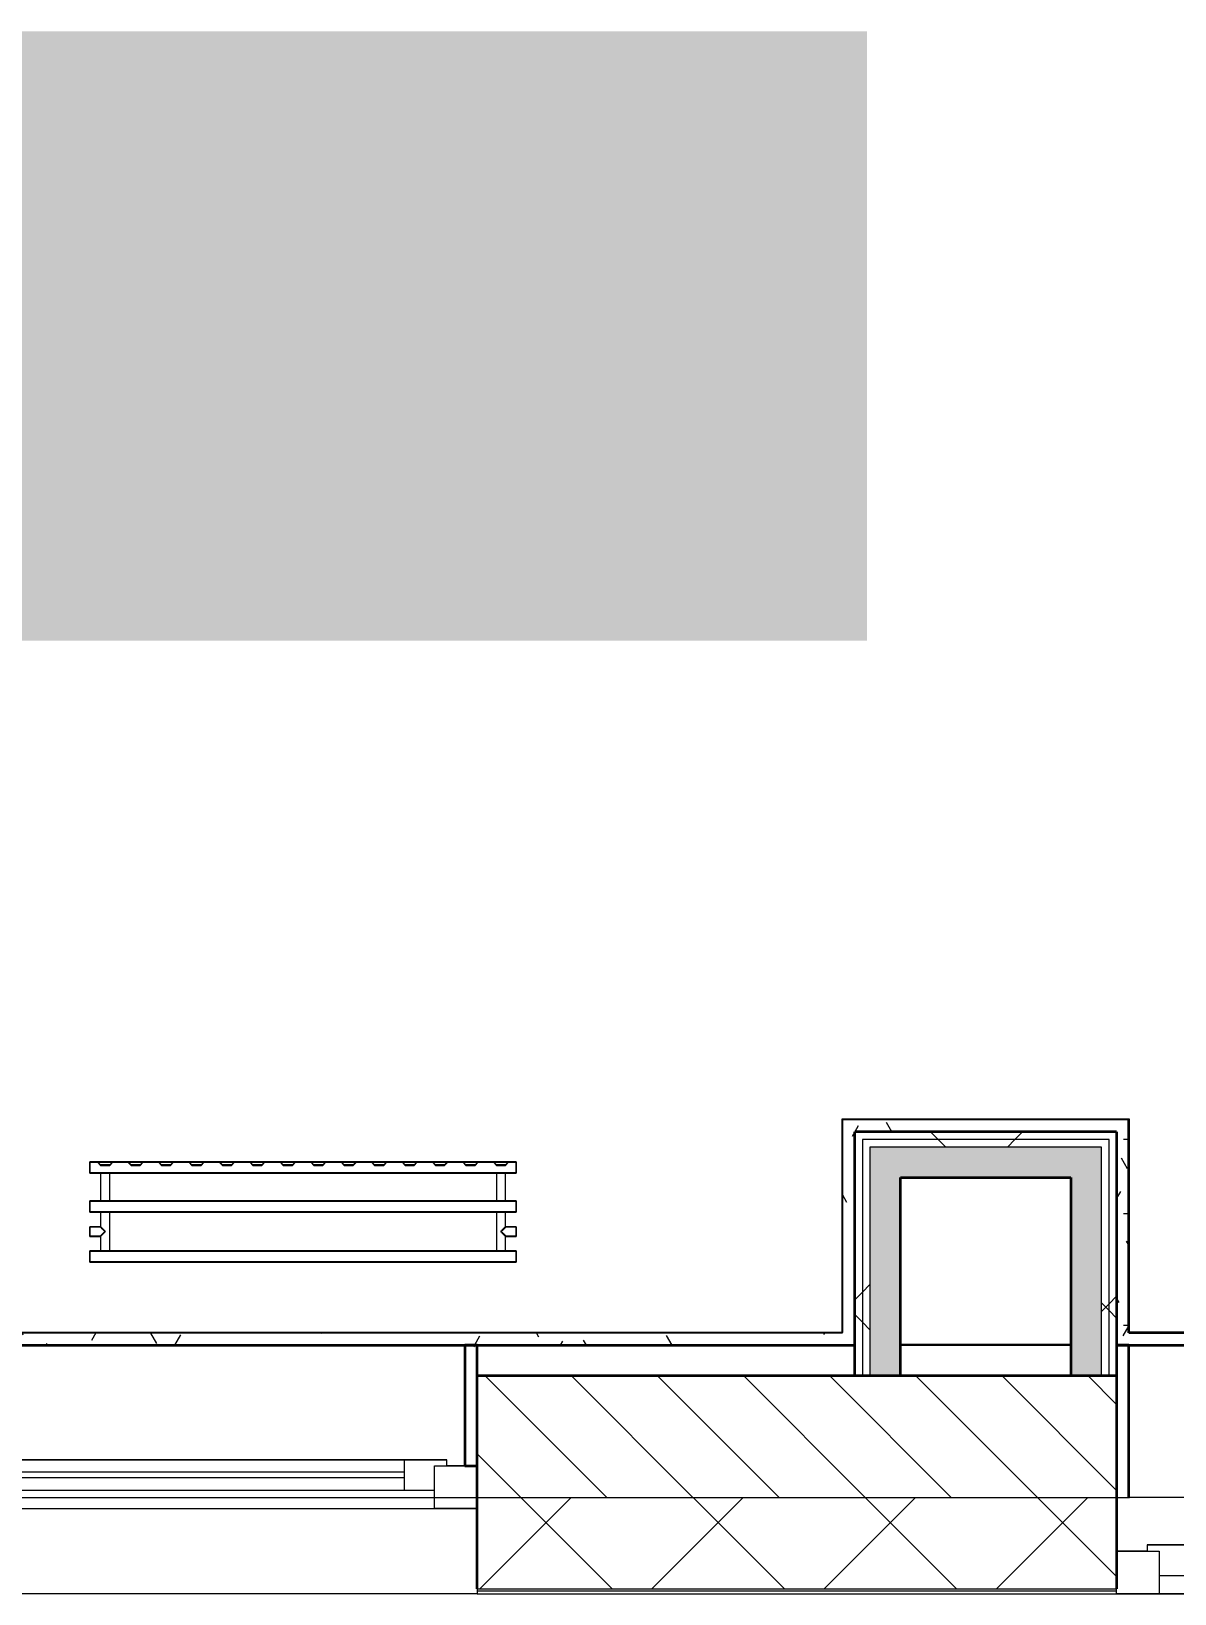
# Model space of a CAD drawing. Header units: millimetres. Extents: x 3914 to 443608, y -156176 to 78197.
# Drawn here: x 288812 to 290690, y -146236 to -143671 of the extents above; entities that cross this region are included whole.
import ezdxf

# ---------------------------------------------------------------- set-up
doc = ezdxf.new("R2010")
doc.units = ezdxf.units.MM
for name, color, linetype, lineweight in [('A-FLOR', 7, 'Continuous', 9), ('A-GLAZ', 7, 'Continuous', 9), ('A-GLAZ-1', 7, 'Continuous', 5), ('A-WALL', 7, 'Continuous', 5), ('A-WALL-1', 7, 'Continuous', 35), ('I-WALL', 7, 'Continuous', 5)]:
    doc.layers.add(name, color=color, linetype=linetype, lineweight=lineweight)
doc.layers.add('A-WALL-FNSH-1', color=9, linetype='Continuous', lineweight=5, true_color=0x808080)
doc.layers.add('M-EQPM-1', color=7, linetype='Continuous', lineweight=9, true_color=0xb2b2b2)
doc.styles.add('СПДС', font='ГОСТ тип А.ttf', dxfattribs={"width": 0.9})
pattern_1 = [(0, (174964.42, -145977.62), (243.84, 60.96), [20.117, -162.763, 20.117, -162.763, -975.36]), (0, (174964.42, -145977.62), (243.84, 60.96), [-365.76, 20.117, -345.643, 20.117, -162.763, -426.72]), (0, (174964.42, -145977.62), (243.84, 60.96), [-914.4, 20.117, -101.803, 20.117, -284.683]), (120, (175055.86, -145947.14), (-174.71291, 180.691634), [20.117, -162.763, 20.117, -162.763, -975.36]), (120, (175055.86, -145947.14), (-174.71291, 180.691634), [-365.76, 20.117, -345.643, 20.117, -162.763, -426.72]), (120, (175055.86, -145947.14), (-174.71291, 180.691634), [-914.4, 20.117, -101.803, 20.117, -284.683]), (240, (175086.34, -145825.22), (-69.12709, -241.651634), [20.117, -162.763, 20.117, -162.763, -975.36]), (240, (175086.34, -145825.22), (-69.12709, -241.651634), [-365.76, 20.117, -345.643, 20.117, -162.763, -426.72]), (240, (175086.34, -145825.22), (-69.12709, -241.651634), [-914.4, 20.117, -101.803, 20.117, -284.683])]
pattern_2 = [(45, (174964.42, -145977.62), (-212.132, 212.132), []), (135, (174964.42, -145977.62), (-212.132, -212.132), [])]

# ---------------------------------------------------------------- blocks, each defined once
blk = doc.blocks.new('radiator_prado_classic_z_tip_30_po exemplyaru - Classic Z Тип 30-300-V481-Объем проектирования 2 этажа')
at = {"layer": 'M-EQPM-1'}
for p, q in [((0, 228), (0, 210)), ((700, 228), (0, 228)), ((0, 210), (0, 228)), ((0, 228), (12.5, 228)), ((0, 210), (700, 210)), ((17.8, 210), (0, 210)), ((12.5, 228), (37.5, 228)), ((37.5, 228), (12.5, 228)), ((12.5, 228), (37.5, 228)), ((12.5, 228), (17.5, 223)), ((12.5, 228), (17.5, 223)), ((32.5, 223), (17.5, 223)), ((17.5, 223), (32.5, 223)), ((17.5, 210), (17.5, 164)), ((17.5, 210), (17.5, 164)), ((17.8, 210), (17.5, 210)), ((17.5, 210), (17.8, 210)), ((17.8, 210), (17.5, 210)), ((17.5, 210), (32.5, 210)), ((18.5, 210), (17.8, 210)), ((17.8, 210), (32.2, 210)), ((32.2, 210), (17.8, 210)), ((32.2, 210), (18.5, 210)), ((32.5, 210), (32.2, 210)), ((32.2, 210), (32.5, 210)), ((32.5, 210), (32.2, 210)), ((667.8, 210), (32.2, 210)), ((32.5, 223), (37.5, 228)), ((37.5, 228), (32.5, 223)), ((32.5, 164), (32.5, 210)), ((32.5, 164), (32.5, 210)), ((37.5, 228), (62.5, 228)), ((62.5, 228), (87.5, 228)), ((87.5, 228), (62.5, 228)), ((62.5, 228), (87.5, 228)), ((62.5, 228), (67.5, 223)), ((62.5, 228), (67.5, 223)), ((82.5, 223), (67.5, 223)), ((67.5, 223), (82.5, 223)), ((82.5, 223), (87.5, 228)), ((87.5, 228), (82.5, 223)), ((87.5, 228), (112.5, 228)), ((112.5, 228), (137.5, 228)), ((137.5, 228), (112.5, 228)), ((112.5, 228), (137.5, 228)), ((112.5, 228), (117.5, 223)), ((112.5, 228), (117.5, 223)), ((132.5, 223), (117.5, 223)), ((117.5, 223), (132.5, 223)), ((132.5, 223), (137.5, 228)), ((137.5, 228), (132.5, 223)), ((137.5, 228), (162.5, 228)), ((162.5, 228), (187.5, 228)), ((187.5, 228), (162.5, 228)), ((162.5, 228), (187.5, 228)), ((162.5, 228), (167.5, 223)), ((162.5, 228), (167.5, 223)), ((182.5, 223), (167.5, 223)), ((167.5, 223), (182.5, 223)), ((182.5, 223), (187.5, 228)), ((187.5, 228), (182.5, 223)), ((187.5, 228), (212.5, 228)), ((212.5, 228), (237.5, 228)), ((237.5, 228), (212.5, 228)), ((212.5, 228), (237.5, 228)), ((212.5, 228), (217.5, 223)), ((212.5, 228), (217.5, 223)), ((232.5, 223), (217.5, 223)), ((217.5, 223), (232.5, 223)), ((232.5, 223), (237.5, 228)), ((237.5, 228), (232.5, 223)), ((237.5, 228), (262.5, 228)), ((262.5, 228), (287.5, 228)), ((287.5, 228), (262.5, 228)), ((262.5, 228), (287.5, 228)), ((262.5, 228), (267.5, 223)), ((262.5, 228), (267.5, 223)), ((282.5, 223), (267.5, 223)), ((267.5, 223), (282.5, 223)), ((282.5, 223), (287.5, 228)), ((287.5, 228), (282.5, 223)), ((287.5, 228), (312.5, 228)), ((312.5, 228), (337.5, 228)), ((337.5, 228), (312.5, 228)), ((312.5, 228), (337.5, 228)), ((312.5, 228), (317.5, 223)), ((312.5, 228), (317.5, 223)), ((332.5, 223), (317.5, 223)), ((317.5, 223), (332.5, 223)), ((332.5, 223), (337.5, 228)), ((337.5, 228), (332.5, 223)), ((337.5, 228), (362.5, 228)), ((362.5, 228), (387.5, 228)), ((387.5, 228), (362.5, 228)), ((362.5, 228), (387.5, 228)), ((362.5, 228), (367.5, 223)), ((362.5, 228), (367.5, 223)), ((382.5, 223), (367.5, 223)), ((367.5, 223), (382.5, 223)), ((382.5, 223), (387.5, 228)), ((387.5, 228), (382.5, 223)), ((387.5, 228), (412.5, 228)), ((412.5, 228), (437.5, 228)), ((437.5, 228), (412.5, 228)), ((412.5, 228), (437.5, 228)), ((412.5, 228), (417.5, 223)), ((412.5, 228), (417.5, 223)), ((432.5, 223), (417.5, 223)), ((417.5, 223), (432.5, 223)), ((432.5, 223), (437.5, 228)), ((437.5, 228), (432.5, 223)), ((437.5, 228), (462.5, 228)), ((462.5, 228), (487.5, 228)), ((487.5, 228), (462.5, 228)), ((462.5, 228), (487.5, 228)), ((462.5, 228), (467.5, 223)), ((462.5, 228), (467.5, 223)), ((482.5, 223), (467.5, 223)), ((467.5, 223), (482.5, 223)), ((482.5, 223), (487.5, 228)), ((487.5, 228), (482.5, 223)), ((487.5, 228), (512.5, 228)), ((512.5, 228), (537.5, 228)), ((537.5, 228), (512.5, 228)), ((512.5, 228), (537.5, 228)), ((512.5, 228), (517.5, 223)), ((512.5, 228), (517.5, 223)), ((532.5, 223), (517.5, 223)), ((517.5, 223), (532.5, 223)), ((532.5, 223), (537.5, 228)), ((537.5, 228), (532.5, 223)), ((537.5, 228), (562.5, 228)), ((562.5, 228), (587.5, 228)), ((587.5, 228), (562.5, 228)), ((562.5, 228), (587.5, 228)), ((562.5, 228), (567.5, 223)), ((562.5, 228), (567.5, 223)), ((582.5, 223), (567.5, 223)), ((567.5, 223), (582.5, 223)), ((582.5, 223), (587.5, 228)), ((587.5, 228), (582.5, 223)), ((587.5, 228), (612.5, 228)), ((612.5, 228), (637.5, 228)), ((637.5, 228), (612.5, 228)), ((612.5, 228), (637.5, 228)), ((612.5, 228), (617.5, 223)), ((612.5, 228), (617.5, 223)), ((632.5, 223), (617.5, 223)), ((617.5, 223), (632.5, 223)), ((632.5, 223), (637.5, 228)), ((637.5, 228), (632.5, 223)), ((637.5, 228), (662.5, 228)), ((662.5, 228), (687.5, 228)), ((687.5, 228), (662.5, 228)), ((662.5, 228), (687.5, 228)), ((662.5, 228), (667.5, 223)), ((662.5, 228), (667.5, 223)), ((682.5, 223), (667.5, 223)), ((667.5, 223), (682.5, 223)), ((667.5, 210), (667.5, 164)), ((667.5, 210), (667.5, 164)), ((667.8, 210), (667.5, 210)), ((667.5, 210), (682.5, 210)), ((667.8, 210), (667.5, 210)), ((667.5, 210), (667.8, 210)), ((668.5, 210), (667.8, 210)), ((682.2, 210), (667.8, 210)), ((667.8, 210), (673.1, 210)), ((669.7, 210), (668.5, 210)), ((671.2, 210), (669.7, 210)), ((673.1, 210), (671.2, 210)), ((675, 210), (673.1, 210)), ((673.1, 210), (676.9, 210)), ((676.9, 210), (675, 210)), ((678.7, 210), (676.9, 210)), ((676.9, 210), (680.3, 210)), ((680.3, 210), (678.7, 210)), ((681.5, 210), (680.3, 210)), ((680.3, 210), (682.2, 210)), ((682.2, 210), (681.5, 210)), ((682.5, 210), (682.2, 210)), ((682.5, 210), (682.2, 210)), ((682.2, 210), (682.5, 210)), ((700, 210), (682.2, 210)), ((682.5, 223), (687.5, 228)), ((687.5, 228), (682.5, 223)), ((682.5, 164), (682.5, 210)), ((682.5, 164), (682.5, 210)), ((687.5, 228), (700, 228)), ((700, 210), (700, 228)), ((700, 228), (700, 210)), ((700, 164), (0, 164)), ((0, 164), (0, 146)), ((0, 146), (0, 164)), ((0, 164), (17.8, 164)), ((17.8, 164), (17.5, 164)), ((17.5, 164), (17.8, 164)), ((17.8, 164), (17.5, 164)), ((17.5, 164), (32.5, 164)), ((28.7, 164), (17.8, 164)), ((17.8, 164), (32.2, 164)), ((18.5, 164), (17.8, 164)), ((19.7, 164), (18.5, 164)), ((21.3, 164), (19.7, 164)), ((23.1, 164), (21.3, 164)), ((25, 164), (23.1, 164)), ((26.9, 164), (25, 164)), ((28.7, 164), (26.9, 164)), ((31.5, 164), (28.7, 164)), ((30.3, 164), (28.7, 164)), ((32.2, 164), (30.3, 164)), ((32.2, 164), (31.5, 164)), ((32.5, 164), (32.2, 164)), ((32.2, 164), (32.5, 164)), ((32.5, 164), (32.2, 164)), ((32.2, 164), (667.8, 164)), ((667.8, 164), (667.5, 164)), ((667.5, 164), (682.5, 164)), ((667.8, 164), (667.5, 164)), ((667.5, 164), (667.8, 164)), ((668.5, 164), (667.8, 164)), ((669.7, 164), (667.8, 164)), ((667.8, 164), (676.9, 164)), ((669.7, 164), (668.5, 164)), ((671.2, 164), (669.7, 164)), ((671.2, 164), (669.7, 164)), ((673.1, 164), (671.2, 164)), ((675, 164), (671.2, 164)), ((675, 164), (673.1, 164)), ((676.9, 164), (675, 164)), ((681.5, 164), (675, 164)), ((678.7, 164), (676.9, 164)), ((676.9, 164), (681.5, 164)), ((680.3, 164), (678.7, 164)), ((681.5, 164), (680.3, 164)), ((682.2, 164), (681.5, 164)), ((682.2, 164), (681.5, 164)), ((681.5, 164), (682.2, 164)), ((682.5, 164), (682.2, 164)), ((682.5, 164), (682.2, 164)), ((682.2, 164), (682.5, 164)), ((682.2, 164), (700, 164)), ((700, 146), (700, 164)), ((700, 164), (700, 146)), ((0, 146), (700, 146)), ((18.5, 146), (0, 146)), ((17.5, 146), (17.5, 121.5)), ((17.5, 146), (17.5, 121.5)), ((17.5, 146), (18.5, 146)), ((18.5, 146), (17.5, 146)), ((17.5, 146), (18.5, 146)), ((32.5, 146), (17.5, 146)), ((18.5, 146), (32.2, 146)), ((32.2, 146), (18.5, 146)), ((18.5, 146), (32.2, 146)), ((32.2, 146), (32.5, 146)), ((32.5, 146), (32.2, 146)), ((32.2, 146), (32.5, 146)), ((667.8, 146), (32.2, 146)), ((32.5, 82), (32.5, 146)), ((32.5, 82), (32.5, 146)), ((667.5, 146), (667.5, 82)), ((667.5, 146), (667.5, 82)), ((667.5, 146), (667.8, 146)), ((682.5, 146), (667.5, 146)), ((667.5, 146), (667.8, 146)), ((667.8, 146), (667.5, 146)), ((667.8, 146), (675, 146)), ((667.8, 146), (681.5, 146)), ((681.5, 146), (667.8, 146)), ((675, 146), (676.9, 146)), ((676.9, 146), (678.7, 146)), ((678.7, 146), (681.5, 146)), ((681.5, 146), (682.5, 146)), ((681.5, 146), (682.5, 146)), ((682.5, 146), (681.5, 146)), ((700, 146), (681.5, 146)), ((682.5, 121.5), (682.5, 146)), ((682.5, 121.5), (682.5, 146)), ((17.5, 121.5), (0, 121.5)), ((17.5, 121.5), (0, 121.5)), ((0, 121.5), (0, 120.5)), ((0, 106.5), (0, 121.5)), ((0, 120.5), (0, 107.5)), ((0, 120.5), (0, 119.3)), ((0, 114), (0, 120.5)), ((0, 120.5), (0, 120.5)), ((0, 119.3), (0, 117.8)), ((0, 117.8), (0, 114)), ((0, 114), (0, 110.3)), ((0, 107.5), (0, 114)), ((0, 110.3), (0, 108.7)), ((0, 108.7), (0, 107.5)), ((0, 107.5), (0, 106.5)), ((0, 107.5), (0, 107.5)), ((0, 106.5), (17.5, 106.5)), ((0, 106.5), (17.5, 106.5)), ((17.5, 106.5), (17.5, 82)), ((17.5, 106.5), (17.5, 82)), ((700, 121.5), (682.5, 121.5)), ((700, 121.5), (682.5, 121.5)), ((682.5, 82), (682.5, 106.5)), ((682.5, 106.5), (700, 106.5)), ((682.5, 82), (682.5, 106.5)), ((682.5, 106.5), (700, 106.5)), ((700, 121.5), (700, 106.5)), ((700, 120.5), (700, 121.5)), ((700, 121.5), (700, 120.5)), ((700, 120.5), (700, 121.5)), ((700, 107.5), (700, 120.5)), ((700, 120.5), (700, 107.5)), ((700, 119.3), (700, 120.5)), ((700, 115.9), (700, 119.3)), ((700, 114), (700, 115.9)), ((700, 108.7), (700, 114)), ((700, 107.5), (700, 108.7)), ((700, 106.5), (700, 107.5)), ((700, 107.5), (700, 106.5)), ((700, 106.5), (700, 107.5)), ((700, 82), (0, 82)), ((0, 82), (0, 64)), ((0, 64), (0, 82)), ((0, 82), (18.5, 82)), ((18.5, 82), (17.5, 82)), ((17.5, 82), (18.5, 82)), ((18.5, 82), (17.5, 82)), ((17.5, 82), (32.5, 82)), ((32.2, 82), (18.5, 82)), ((18.5, 82), (32.2, 82)), ((32.2, 82), (18.5, 82)), ((32.5, 82), (32.2, 82)), ((32.2, 82), (32.5, 82)), ((32.5, 82), (32.2, 82)), ((32.2, 82), (667.8, 82)), ((667.8, 82), (667.5, 82)), ((667.5, 82), (682.5, 82)), ((667.8, 82), (667.5, 82)), ((667.5, 82), (667.8, 82)), ((680.3, 82), (667.8, 82)), ((675, 82), (667.8, 82)), ((667.8, 82), (681.5, 82)), ((678.7, 82), (675, 82)), ((681.5, 82), (678.7, 82)), ((681.5, 82), (680.3, 82)), ((682.5, 82), (681.5, 82)), ((682.5, 82), (681.5, 82)), ((681.5, 82), (682.5, 82)), ((681.5, 82), (700, 82)), ((700, 64), (700, 82)), ((700, 82), (700, 64)), ((700, 64), (0, 64)), ((0, 64), (700, 64))]:
    blk.add_line(p, q, dxfattribs=at)
for points, knots in [([(18.5, 120.5), (18.4, 120.6), (18.3, 120.7), (18.1, 120.9), (17.9, 121.1), (17.8, 121.2), (17.7, 121.3), (17.5, 121.5), (17.5, 121.5), (17.5, 121.5)], [0.7142857, 0.7142857, 0.7142857, 0.7142857, 0.75, 0.7857143, 0.8214286, 0.8571429, 0.8928571, 0.9285714, 1, 1, 1, 1]), ([(17.5, 121.5), (17.5, 121.5), (17.5, 121.5), (17.7, 121.3), (17.8, 121.2), (17.9, 121.1), (18.1, 120.9), (18.3, 120.7), (18.4, 120.6), (18.5, 120.5)], [0, 0, 0, 0, 0.0714286, 0.1071429, 0.1428571, 0.1785714, 0.2142857, 0.25, 0.2857143, 0.2857143, 0.2857143, 0.2857143]), ([(17.5, 121.5), (17.5, 121.5), (17.5, 121.5), (17.7, 121.3), (17.8, 121.2), (17.9, 121.1), (18.1, 120.9), (18.3, 120.7), (18.4, 120.6), (18.5, 120.5)], [0, 0, 0, 0, 0.0714286, 0.1071429, 0.1428571, 0.1785714, 0.2142857, 0.25, 0.2857143, 0.2857143, 0.2857143, 0.2857143]), ([(25, 114), (24.5, 114.5), (23.6, 115.4), (22.4, 116.6), (21.6, 117.4), (21.1, 117.9), (20.8, 118.2), (20.5, 118.5), (20.2, 118.8), (19.8, 119.1), (19.6, 119.4), (19.3, 119.7), (19, 120), (18.7, 120.3), (18.5, 120.5), (18.3, 120.7), (18.1, 120.9), (17.9, 121.1), (17.8, 121.2), (17.7, 121.3), (17.5, 121.5), (17.5, 121.5), (17.5, 121.5)], [0, 0, 0, 0, 0.142857, 0.285714, 0.357143, 0.392857, 0.428571, 0.464286, 0.5, 0.535714, 0.571429, 0.607143, 0.642857, 0.678571, 0.714286, 0.75, 0.785714, 0.821429, 0.857143, 0.892857, 0.928571, 1, 1, 1, 1]), ([(17.5, 106.5), (17.5, 106.5), (17.5, 106.5), (17.7, 106.7), (17.8, 106.8), (17.9, 106.9), (18.1, 107.1), (18.3, 107.3), (18.5, 107.5), (18.7, 107.7), (19, 108), (19.3, 108.3), (19.6, 108.6), (19.8, 108.9), (20.3, 109.3), (20.7, 109.7), (21.1, 110.1), (21.6, 110.6), (22.4, 111.4), (23.6, 112.6), (24.5, 113.5), (25, 114)], [0, 0, 0, 0, 0.071429, 0.107143, 0.142857, 0.178571, 0.214286, 0.25, 0.285714, 0.321429, 0.357143, 0.392857, 0.428571, 0.464286, 0.5, 0.571429, 0.607143, 0.642857, 0.714286, 0.857143, 1, 1, 1, 1]), ([(17.5, 106.5), (17.5, 106.5), (17.5, 106.5), (17.7, 106.7), (17.8, 106.8), (17.9, 106.9), (18.1, 107.1), (18.3, 107.3), (18.4, 107.4), (18.5, 107.5)], [0, 0, 0, 0, 0.0714286, 0.1071429, 0.1428571, 0.1785714, 0.2142857, 0.25, 0.2857143, 0.2857143, 0.2857143, 0.2857143]), ([(18.5, 107.5), (18.4, 107.4), (18.3, 107.3), (18.1, 107.1), (17.9, 106.9), (17.8, 106.8), (17.7, 106.7), (17.5, 106.5), (17.5, 106.5), (17.5, 106.5)], [0.7142857, 0.7142857, 0.7142857, 0.7142857, 0.75, 0.7857143, 0.8214286, 0.8571429, 0.8928571, 0.9285714, 1, 1, 1, 1]), ([(18.5, 107.5), (18.4, 107.4), (18.3, 107.3), (18.1, 107.1), (17.9, 106.9), (17.8, 106.8), (17.7, 106.7), (17.5, 106.5), (17.5, 106.5), (17.5, 106.5)], [0.7142857, 0.7142857, 0.7142857, 0.7142857, 0.75, 0.7857143, 0.8214286, 0.8571429, 0.8928571, 0.9285714, 1, 1, 1, 1]), ([(22.1, 116.9), (21.9, 117.1), (21.6, 117.4), (21.1, 117.9), (20.8, 118.2), (20.5, 118.5), (20.2, 118.8), (19.9, 119.2), (19.7, 119.3), (19.6, 119.4)], [0.2857143, 0.2857143, 0.2857143, 0.2857143, 0.3571429, 0.3928571, 0.4285714, 0.4642857, 0.5, 0.5357143, 0.5714286, 0.5714286, 0.5714286, 0.5714286]), ([(19.6, 119.4), (19.7, 119.3), (19.9, 119.2), (20.3, 118.7), (20.7, 118.3), (21.1, 117.9), (21.6, 117.4), (21.9, 117.1), (22.1, 116.9)], [0.4285714, 0.4285714, 0.4285714, 0.4285714, 0.4642857, 0.5, 0.5714286, 0.6071429, 0.6428571, 0.7142857, 0.7142857, 0.7142857, 0.7142857]), ([(19.6, 119.4), (19.7, 119.3), (19.8, 119.1), (20.3, 118.7), (20.7, 118.3), (21.1, 117.9), (21.6, 117.4), (21.9, 117.1), (22.1, 116.9)], [0.4285714, 0.4285714, 0.4285714, 0.4285714, 0.4642857, 0.5, 0.5714286, 0.6071429, 0.6428571, 0.7142857, 0.7142857, 0.7142857, 0.7142857]), ([(19.6, 108.6), (19.7, 108.7), (19.9, 108.8), (20.3, 109.3), (20.7, 109.7), (21.1, 110.1), (21.6, 110.6), (21.9, 110.9), (22.1, 111.1)], [0.4285714, 0.4285714, 0.4285714, 0.4285714, 0.4642857, 0.5, 0.5714286, 0.6071429, 0.6428571, 0.7142857, 0.7142857, 0.7142857, 0.7142857]), ([(22.1, 111.1), (21.9, 110.9), (21.6, 110.6), (21.1, 110.1), (20.8, 109.8), (20.5, 109.5), (20.2, 109.2), (19.9, 108.8), (19.7, 108.7), (19.6, 108.6)], [0.2857143, 0.2857143, 0.2857143, 0.2857143, 0.3571429, 0.3928571, 0.4285714, 0.4642857, 0.5, 0.5357143, 0.5714286, 0.5714286, 0.5714286, 0.5714286]), ([(22.1, 111.1), (21.9, 110.9), (21.6, 110.6), (21.1, 110.1), (20.8, 109.8), (20.5, 109.5), (20.2, 109.2), (19.8, 108.9), (19.7, 108.7), (19.6, 108.6)], [0.2857143, 0.2857143, 0.2857143, 0.2857143, 0.3571429, 0.3928571, 0.4285714, 0.4642857, 0.5, 0.5357143, 0.5714286, 0.5714286, 0.5714286, 0.5714286]), ([(675, 114), (675.5, 114.5), (676.4, 115.4), (677.6, 116.6), (678.4, 117.4), (678.9, 117.9), (679.2, 118.2), (679.5, 118.5), (679.8, 118.8), (680.1, 119.2), (680.4, 119.4), (680.7, 119.7), (681, 120), (681.3, 120.3), (681.5, 120.5), (681.7, 120.7), (681.9, 120.9), (682.1, 121.1), (682.2, 121.2), (682.3, 121.3), (682.5, 121.5), (682.5, 121.5), (682.5, 121.5)], [0, 0, 0, 0, 0.142857, 0.285714, 0.357143, 0.392857, 0.428571, 0.464286, 0.5, 0.535714, 0.571429, 0.607143, 0.642857, 0.678571, 0.714286, 0.75, 0.785714, 0.821429, 0.857143, 0.892857, 0.928571, 1, 1, 1, 1]), ([(682.5, 106.5), (682.5, 106.5), (682.5, 106.5), (682.3, 106.7), (682.2, 106.8), (682.1, 106.9), (681.9, 107.1), (681.7, 107.3), (681.5, 107.5), (681.3, 107.7), (681, 108), (680.7, 108.3), (680.4, 108.6), (680.1, 108.8), (679.7, 109.3), (679.3, 109.7), (678.9, 110.1), (678.4, 110.6), (677.6, 111.4), (676.4, 112.6), (675.5, 113.5), (675, 114)], [0, 0, 0, 0, 0.071429, 0.107143, 0.142857, 0.178571, 0.214286, 0.25, 0.285714, 0.321429, 0.357143, 0.392857, 0.428571, 0.464286, 0.5, 0.571429, 0.607143, 0.642857, 0.714286, 0.857143, 1, 1, 1, 1]), ([(680.4, 119.4), (680.3, 119.3), (680.1, 119.2), (679.7, 118.7), (679.3, 118.3), (678.9, 117.9), (678.4, 117.4), (678.1, 117.1), (677.9, 116.9)], [0.4285714, 0.4285714, 0.4285714, 0.4285714, 0.4642857, 0.5, 0.5714286, 0.6071429, 0.6428571, 0.7142857, 0.7142857, 0.7142857, 0.7142857]), ([(680.4, 119.4), (680.3, 119.3), (680.1, 119.2), (679.7, 118.7), (679.3, 118.3), (678.9, 117.9), (678.4, 117.4), (678.1, 117.1), (677.9, 116.9)], [0.4285714, 0.4285714, 0.4285714, 0.4285714, 0.4642857, 0.5, 0.5714286, 0.6071429, 0.6428571, 0.7142857, 0.7142857, 0.7142857, 0.7142857]), ([(677.9, 116.9), (678.1, 117.1), (678.4, 117.4), (678.9, 117.9), (679.2, 118.2), (679.5, 118.5), (679.8, 118.8), (680.1, 119.2), (680.3, 119.3), (680.4, 119.4)], [0.2857143, 0.2857143, 0.2857143, 0.2857143, 0.3571429, 0.3928571, 0.4285714, 0.4642857, 0.5, 0.5357143, 0.5714286, 0.5714286, 0.5714286, 0.5714286]), ([(677.9, 111.1), (678.1, 110.9), (678.4, 110.6), (678.9, 110.1), (679.1, 109.9), (679.2, 109.8)], [0.2857143, 0.2857143, 0.2857143, 0.2857143, 0.3571429, 0.3928571, 0.4285714, 0.4285714, 0.4285714, 0.4285714]), ([(677.9, 111.1), (678.1, 110.9), (678.4, 110.6), (678.9, 110.1), (679.2, 109.8), (679.5, 109.5), (679.8, 109.2), (680.1, 108.8), (680.3, 108.7), (680.4, 108.6)], [0.2857143, 0.2857143, 0.2857143, 0.2857143, 0.3571429, 0.3928571, 0.4285714, 0.4642857, 0.5, 0.5357143, 0.5714286, 0.5714286, 0.5714286, 0.5714286]), ([(679.2, 109.8), (679.1, 109.9), (678.9, 110.1), (678.4, 110.6), (678.1, 110.9), (677.9, 111.1)], [0.5714286, 0.5714286, 0.5714286, 0.5714286, 0.6071429, 0.6428571, 0.7142857, 0.7142857, 0.7142857, 0.7142857]), ([(680.4, 108.6), (680.3, 108.7), (680.1, 108.8), (679.7, 109.3), (679.4, 109.6), (679.2, 109.8)], [0.4285714, 0.4285714, 0.4285714, 0.4285714, 0.4642857, 0.5, 0.5714286, 0.5714286, 0.5714286, 0.5714286]), ([(682.5, 121.5), (682.5, 121.5), (682.5, 121.5), (682.3, 121.3), (682.2, 121.2), (682.1, 121.1), (681.9, 120.9), (681.7, 120.7), (681.6, 120.6), (681.5, 120.5)], [0, 0, 0, 0, 0.0714286, 0.1071429, 0.1428571, 0.1785714, 0.2142857, 0.25, 0.2857143, 0.2857143, 0.2857143, 0.2857143]), ([(682.5, 121.5), (682.5, 121.5), (682.5, 121.5), (682.3, 121.3), (682.2, 121.2), (682.1, 121.1), (681.9, 120.9), (681.7, 120.7), (681.6, 120.6), (681.5, 120.5)], [0, 0, 0, 0, 0.0714286, 0.1071429, 0.1428571, 0.1785714, 0.2142857, 0.25, 0.2857143, 0.2857143, 0.2857143, 0.2857143]), ([(681.5, 120.5), (681.6, 120.6), (681.7, 120.7), (681.9, 120.9), (682.1, 121.1), (682.2, 121.2), (682.3, 121.3), (682.5, 121.5), (682.5, 121.5), (682.5, 121.5)], [0.7142857, 0.7142857, 0.7142857, 0.7142857, 0.75, 0.7857143, 0.8214286, 0.8571429, 0.8928571, 0.9285714, 1, 1, 1, 1]), ([(681.5, 107.5), (681.6, 107.4), (681.7, 107.3), (681.9, 107.1), (682.1, 106.9), (682.2, 106.8), (682.3, 106.7), (682.5, 106.5), (682.5, 106.5), (682.5, 106.5)], [0.7142857, 0.7142857, 0.7142857, 0.7142857, 0.75, 0.7857143, 0.8214286, 0.8571429, 0.8928571, 0.9285714, 1, 1, 1, 1]), ([(681.5, 107.5), (681.6, 107.4), (681.7, 107.3), (681.9, 107.1), (682.1, 106.9), (682.2, 106.8), (682.3, 106.7), (682.5, 106.5), (682.5, 106.5), (682.5, 106.5)], [0.7142857, 0.7142857, 0.7142857, 0.7142857, 0.75, 0.7857143, 0.8214286, 0.8571429, 0.8928571, 0.9285714, 1, 1, 1, 1]), ([(682.5, 106.5), (682.5, 106.5), (682.5, 106.5), (682.3, 106.7), (682.2, 106.8), (682.1, 106.9), (681.9, 107.1), (681.7, 107.3), (681.6, 107.4), (681.5, 107.5)], [0, 0, 0, 0, 0.0714286, 0.1071429, 0.1428571, 0.1785714, 0.2142857, 0.25, 0.2857143, 0.2857143, 0.2857143, 0.2857143])]:
    blk.add_open_spline(points, degree=3, knots=knots, dxfattribs=at)
for points in [[(19.6, 119.4), (19.5, 119.5), (19.3, 119.7), (19, 120), (18.7, 120.3), (18.6, 120.4), (18.5, 120.5)], [(18.5, 120.5), (18.6, 120.4), (18.7, 120.3), (19, 120), (19.3, 119.7), (19.5, 119.5), (19.6, 119.4)], [(18.5, 120.5), (18.6, 120.4), (18.7, 120.3), (19, 120), (19.3, 119.7), (19.5, 119.5), (19.6, 119.4)], [(18.5, 107.5), (18.6, 107.6), (18.7, 107.7), (19, 108), (19.3, 108.3), (19.5, 108.5), (19.6, 108.6)], [(19.6, 108.6), (19.5, 108.5), (19.3, 108.3), (19, 108), (18.7, 107.7), (18.6, 107.6), (18.5, 107.5)], [(19.6, 108.6), (19.5, 108.5), (19.3, 108.3), (19, 108), (18.7, 107.7), (18.6, 107.6), (18.5, 107.5)], [(25, 114), (24.5, 114.5), (23.6, 115.4), (22.6, 116.4), (22.1, 116.9)], [(22.1, 116.9), (22.6, 116.4), (23.6, 115.4), (24.5, 114.5), (25, 114)], [(22.1, 116.9), (22.6, 116.4), (23.6, 115.4), (24.5, 114.5), (25, 114)], [(22.1, 111.1), (22.6, 111.6), (23.6, 112.6), (24.5, 113.5), (25, 114)], [(25, 114), (24.5, 113.5), (23.6, 112.6), (22.6, 111.6), (22.1, 111.1)], [(25, 114), (24.5, 113.5), (23.6, 112.6), (22.6, 111.6), (22.1, 111.1)], [(677.9, 116.9), (677.4, 116.4), (676.4, 115.4), (675.5, 114.5), (675, 114)], [(675, 114), (675.5, 114.5), (676.4, 115.4), (677.4, 116.4), (677.9, 116.9)], [(676.4, 115.4), (676, 115), (675.5, 114.5), (675, 114)], [(675, 114), (675.5, 113.5), (676.4, 112.6), (677.4, 111.6), (677.9, 111.1)], [(675, 114), (675.5, 113.5), (676.4, 112.6), (677.4, 111.6), (677.9, 111.1)], [(677.9, 111.1), (677.4, 111.6), (676.4, 112.6), (675.5, 113.5), (675, 114)], [(677.9, 116.9), (677.4, 116.4), (676.9, 115.9), (676.4, 115.4)], [(679.2, 109.8), (679.3, 109.7), (679.5, 109.5), (679.8, 109.2), (680.1, 108.8), (680.3, 108.7), (680.4, 108.6)], [(681.5, 120.5), (681.4, 120.4), (681.3, 120.3), (681, 120), (680.7, 119.7), (680.5, 119.5), (680.4, 119.4)], [(681.5, 120.5), (681.4, 120.4), (681.3, 120.3), (681, 120), (680.7, 119.7), (680.5, 119.5), (680.4, 119.4)], [(680.4, 119.4), (680.5, 119.5), (680.7, 119.7), (681, 120), (681.3, 120.3), (681.4, 120.4), (681.5, 120.5)], [(680.4, 108.6), (680.5, 108.5), (680.7, 108.3), (681, 108), (681.3, 107.7), (681.4, 107.6), (681.5, 107.5)], [(680.4, 108.6), (680.5, 108.5), (680.7, 108.3), (681, 108), (681.3, 107.7), (681.4, 107.6), (681.5, 107.5)], [(681.5, 107.5), (681.4, 107.6), (681.3, 107.7), (681, 108), (680.7, 108.3), (680.5, 108.5), (680.4, 108.6)]]:
    blk.add_open_spline(points, degree=3, dxfattribs=at)
blk = doc.blocks.new('120_Окно_СКБ_2Ст_Фрамуга сверху - 120_Окно_СКБ_2Ст_2300х2500_h_ ДОО-22877051-Объем проектирования 2 этажа')
at = {"layer": 'A-GLAZ'}
for p, q in [((-1150, 13), (-1150, 83)), ((-1150, 83), (-1080, 83)), ((-1080, 83), (-1080, 13)), ((520, 13), (520, 83)), ((520, 83), (590, 83)), ((590, 83), (590, 13)), ((1080, 13), (1080, 83)), ((1080, 83), (1150, 83)), ((1150, 83), (1150, 13)), ((520, 53), (-1080, 53)), ((-1080, 53), (-1080, 13)), ((-1030, 3), (-1030, 53)), ((470, 3), (470, 53)), ((520, 13), (520, 53)), ((1080, 53), (590, 53)), ((590, 53), (590, 13)), ((640, 3), (640, 53)), ((1030, 3), (1030, 53)), ((1080, 13), (1080, 53)), ((-1080, 13), (-1150, 13)), ((-1080, 13), (-1100, 13)), ((-1100, 13), (-1100, 3)), ((-1100, 3), (540, 3)), ((540, 3), (-1100, 3)), ((590, 13), (520, 13)), ((540, 13), (520, 13)), ((540, 3), (540, 13)), ((590, 13), (570, 13)), ((570, 13), (570, 3)), ((570, 3), (1100, 3)), ((1100, 3), (570, 3)), ((1150, 13), (1080, 13)), ((1100, 13), (1080, 13)), ((1100, 3), (1100, 13))]:
    blk.add_line(p, q, dxfattribs=at)
at = {"layer": 'A-GLAZ-1'}
for p, q in [((1150, 83), (-1150, 83)), ((-1080, 83), (1080, 83)), ((-1030, 33), (470, 33)), ((640, 33), (1030, 33)), ((-1150, 13), (-1100, 13)), ((470, 23), (-1030, 23)), ((540, 13), (570, 13)), ((540, 13), (570, 13)), ((1030, 23), (640, 23)), ((1100, 13), (1150, 13))]:
    blk.add_line(p, q, dxfattribs=at)
blk = doc.blocks.new('120_Окно_СКБ_1Ст - 120_Окно_СКБ_1Ст 900х2500_h_ с форточкой-22876796-Объем проектирования 2 этажа')
at = {"layer": 'A-GLAZ'}
for p, q in [((-450, -127), (-450, -57)), ((-450, -57), (-380, -57)), ((-380, -57), (-380, -127)), ((380, -127), (380, -57)), ((380, -57), (450, -57)), ((450, -57), (450, -127)), ((380, -87), (-380, -87)), ((-380, -87), (-380, -127)), ((-330, -137), (-330, -87)), ((330, -137), (330, -87)), ((380, -127), (380, -87)), ((-380, -127), (-450, -127)), ((-380, -127), (-400, -127)), ((-400, -127), (-400, -137)), ((450, -127), (380, -127)), ((400, -127), (380, -127)), ((400, -137), (400, -127)), ((-400, -137), (400, -137)), ((400, -137), (-400, -137))]:
    blk.add_line(p, q, dxfattribs=at)
at = {"layer": 'A-GLAZ-1'}
for p, q in [((450, -57), (-450, -57)), ((-430, -127), (-400, -127)), ((-330, -107), (330, -107)), ((330, -117), (-330, -117)), ((400, -127), (430, -127))]:
    blk.add_line(p, q, dxfattribs=at)

msp = doc.modelspace()

# ---------------------------------------------------------------- hatches: boundary and pattern name
at = {"layer": 'A-WALL'}
h = msp.add_hatch(dxfattribs=at)
h.set_pattern_fill('FP_2', color=256, style=0, pattern_type=2)
h.set_pattern_definition([(135, (174964.42, -145977.62), (-70.71068, -70.71068), [])])
h.paths.add_polyline_path([(275794.4, -146077.6), (276694.4, -146077.6), (276694.4, -145877.6), (275794.4, -145877.6), (275794.4, -145920.3)])
h.paths.add_polyline_path([(266894.4, -146077.6), (267694.4, -146077.6), (267694.4, -145877.6), (266894.4, -145877.6), (266894.4, -146025.6)])
h.paths.add_polyline_path([(284714.4, -146077.6), (285194.4, -146077.6), (285194.4, -145877.6), (283894.4, -145877.6), (283894.4, -146077.6), (284634.4, -146077.6)])
h.paths.add_polyline_path([(279150.3, -146077.6), (279794.4, -146077.6), (279794.4, -145877.6), (278744.4, -145877.6), (278744.4, -146077.6)])
h.paths.add_polyline_path([(297794.4, -146077.6), (297794.4, -145877.6), (296994.4, -145877.6), (296994.4, -146077.6), (297218.6, -146077.6)])
h.paths.add_polyline_path([(269744.4, -146077.6), (269744.4, -145877.6), (269494.4, -145877.6), (269494.4, -146077.6)])
h.paths.add_polyline_path([(270644.4, -146077.6), (273994.4, -146077.6), (273994.4, -145877.6), (270644.4, -145877.6), (270644.4, -145913.3)])
h.paths.add_polyline_path([(293794.4, -146077.6), (294294.4, -146077.6), (294294.4, -145877.6), (293794.4, -145877.6), (293794.4, -145978.9)])
h.paths.add_polyline_path([(277844.4, -146077.6), (277844.4, -145877.6), (277594.4, -145877.6), (277594.4, -146077.6), (277704.8, -146077.6)])
h.paths.add_polyline_path([(290594.4, -146077.6), (290594.4, -145877.6), (289544.4, -145877.6), (289544.4, -146077.6), (289991.3, -146077.6)])
h.paths.add_polyline_path([(288394.4, -146077.6), (288644.4, -146077.6), (288644.4, -145877.6), (288394.4, -145877.6), (288394.4, -146061.7)])
h = msp.add_hatch(dxfattribs=at)
h.set_pattern_fill('FP_24', color=256, style=0, pattern_type=2)
h.set_pattern_definition([(45, (174964.42, -145977.62), (-141.42136, 141.42136), []), (135, (174964.42, -145977.62), (-141.42136, -141.42136), [])])
h.paths.add_polyline_path([(300041.5, -146227.6), (300044.4, -146227.6), (300044.4, -146077.6), (298694.4, -146077.6), (298694.4, -146227.6), (299896.7, -146227.6)])
h.paths.add_polyline_path([(296094.4, -146227.6), (296094.4, -146077.6), (295194.4, -146077.6), (295194.4, -146227.6), (295974.4, -146227.6)])
h.paths.add_polyline_path([(296994.4, -146227.6), (297794.4, -146227.6), (297794.4, -146077.6), (296994.4, -146077.6)])
h.paths.add_polyline_path([(294294.4, -146227.6), (294294.4, -146077.6), (292894.4, -146077.6), (292894.4, -146227.6), (294122.4, -146227.6)])
h.paths.add_polyline_path([(288394.4, -146227.6), (288644.4, -146227.6), (288644.4, -146077.6), (287494.4, -146077.6), (287494.4, -146227.6), (287823.1, -146227.6)])
h.paths.add_polyline_path([(289544.4, -146227.6), (290594.4, -146227.6), (290594.4, -146077.6), (289544.4, -146077.6)])
h.paths.add_polyline_path([(282763.9, -146227.6), (282994.4, -146227.6), (282994.4, -146077.6), (282094.4, -146077.6), (282094.4, -146227.6)])
h.paths.add_polyline_path([(283894.4, -146227.6), (285194.4, -146227.6), (285194.4, -146077.6), (283894.4, -146077.6)])
h.paths.add_polyline_path([(279794.4, -146227.6), (279794.4, -146077.6), (278744.4, -146077.6), (278744.4, -146227.6), (279150.3, -146227.6)])
h.paths.add_polyline_path([(277844.4, -146227.6), (277844.4, -146077.6), (275794.4, -146077.6), (275794.4, -146227.6), (277704.8, -146227.6)])
h.paths.add_polyline_path([(274813.8, -146227.6), (274894.4, -146227.6), (274894.4, -146077.6), (270644.4, -146077.6), (270644.4, -146227.6), (274091.1, -146227.6)])
h.paths.add_polyline_path([(269032, -146227.6), (269744.4, -146227.6), (269744.4, -146077.6), (268594.4, -146077.6), (268594.4, -146227.6)])
h.paths.add_polyline_path([(267694.4, -146227.6), (267694.4, -146077.6), (266894.4, -146077.6), (266894.4, -146227.6), (267586.5, -146227.6)])
h.paths.add_polyline_path([(265994.4, -146227.6), (265994.4, -146077.6), (264174.4, -146077.6), (264174.4, -146227.6), (265418.3, -146227.6)])
at = {"layer": 'I-WALL'}
h = msp.add_hatch(dxfattribs=at)
h.set_pattern_fill('FP_191', color=256, style=0, pattern_type=2)
h.set_pattern_definition(pattern_1)
h.paths.add_polyline_path([(290164.4, -145827.6), (290164.4, -145457.6), (290144.4, -145457.6), (290145.4, -145807.6)])
h.paths.add_polyline_path([(290144.4, -145827.6), (290164.4, -145827.6), (290144.4, -145807.6)])
h = msp.add_hatch(dxfattribs=at)
h.set_pattern_fill('FP_191', color=256, style=0, pattern_type=2)
h.set_pattern_definition(pattern_1)
h.paths.add_polyline_path([(290164.4, -145477.6), (290614.4, -145477.6), (290614.4, -145457.6), (290164.4, -145457.6)])
h = msp.add_hatch(dxfattribs=at)
h.set_pattern_fill('FP_192', color=256, style=0, pattern_type=2)
h.set_pattern_definition(pattern_2)
h.paths.add_polyline_path([(290164.4, -145877.6), (290176.9, -145877.6), (290176.9, -145477.6), (290164.4, -145477.6), (290164.4, -145827.6)])
h = msp.add_hatch(dxfattribs=at)
h.set_pattern_fill('FP_192', color=256, style=0, pattern_type=2)
h.set_pattern_definition(pattern_2)
h.paths.add_polyline_path([(290176.9, -145490.1), (290594.4, -145490.1), (290594.4, -145477.6), (290176.9, -145477.6)])
h = msp.add_hatch(dxfattribs=at)
h.set_pattern_fill('FP_192', color=256, style=0, pattern_type=2)
h.set_pattern_definition(pattern_2)
h.paths.add_polyline_path([(290176.9, -145877.6), (290189.4, -145877.6), (290189.4, -145490.1), (290176.9, -145490.1), (290176.9, -145827.6)])
h = msp.add_hatch(dxfattribs=at)
h.set_pattern_fill('FP_192', color=256, style=0, pattern_type=2)
h.set_pattern_definition(pattern_2)
h.paths.add_polyline_path([(290239.4, -145502.6), (290581.9, -145502.6), (290581.9, -145490.1), (290189.4, -145490.1), (290189.4, -145502.6)])
h = msp.add_hatch(dxfattribs=at)
h.set_pattern_fill('FP_192', color=256, style=0, pattern_type=2)
h.set_pattern_definition(pattern_2)
h.paths.add_polyline_path([(290594.4, -145877.6), (290594.4, -145490.1), (290581.9, -145490.1), (290581.9, -145877.6)])
h = msp.add_hatch(dxfattribs=at)
h.set_pattern_fill('FP_191', color=256, style=0, pattern_type=2)
h.set_pattern_definition(pattern_1)
h.paths.add_polyline_path([(290594.4, -145827.6), (290614.4, -145827.6), (290614.4, -145477.6), (290594.4, -145477.6), (290594.4, -145807.6)])
for points in [[(290189.4, -145877.6), (290239.4, -145877.6), (290239.4, -145502.6), (290189.4, -145502.6), (290189.4, -145827.6)], [(290239.4, -145552.6), (290569.4, -145552.6), (290569.4, -145502.6), (290239.4, -145502.6)], [(290569.4, -145877.6), (290569.4, -145552.6), (290519.4, -145552.6), (290519.4, -145877.6)]]:
    msp.add_hatch(color=256, dxfattribs=at).paths.add_polyline_path(points)
h = msp.add_hatch(dxfattribs=at)
h.set_pattern_fill('FP_192', color=256, style=0, pattern_type=2)
h.set_pattern_definition(pattern_2)
h.paths.add_polyline_path([(290581.9, -145877.6), (290581.9, -145502.6), (290569.4, -145502.6), (290569.4, -145877.6)])
h = msp.add_hatch(dxfattribs=at)
h.set_pattern_fill('FP_191', color=256, style=0, pattern_type=2)
h.set_pattern_definition(pattern_1)
h.paths.add_polyline_path([(288907.2, -145827.6), (290144.4, -145827.6), (290144.4, -145807.6), (287854.4, -145807.6), (287854.4, -145827.6), (288545.8, -145827.6)])
h = msp.add_hatch(dxfattribs=at)
h.set_pattern_fill('FP_191', color=256, style=0, pattern_type=2)
h.set_pattern_definition(pattern_1)
h.paths.add_polyline_path([(289544.4, -146025.6), (289544.4, -145827.6), (289524.4, -145827.6), (289524.4, -146025.6)])
h = msp.add_hatch(dxfattribs=at)
h.set_pattern_fill('FP_191', color=256, style=0, pattern_type=2)
h.set_pattern_definition(pattern_1)
h.paths.add_polyline_path([(292520.8, -145827.6), (294254.4, -145827.6), (294254.4, -145807.6), (290614.4, -145807.6), (290615.4, -145827.6), (292159.5, -145827.6)])

# ---------------------------------------------------------------- linework, layer by layer
at = {"layer": 'A-FLOR'}
for p, q in [((290614.4, -145456.7), (290144.4, -145456.7)), ((290144.4, -145456.7), (290144.4, -145805.7)), ((290614.4, -145457.6), (290144.4, -145457.6)), ((290144.4, -145457.6), (290144.4, -145806.6)), ((290615.4, -145806.7), (290615.4, -145456.7)), ((290615.4, -145807.6), (290615.4, -145457.6)), ((290519.4, -145826.7), (290239.4, -145826.7)), ((290519.4, -145827.6), (290239.4, -145827.6))]:
    msp.add_line(p, q, dxfattribs=at)
at = {"layer": 'A-WALL'}
for p, q in [((290176.9, -145490.1), (290176.9, -145877.6)), ((290581.9, -145490.1), (290176.9, -145490.1)), ((290581.9, -145877.6), (290581.9, -145490.1)), ((290189.4, -145502.6), (290189.4, -145877.6)), ((290569.4, -145502.6), (290189.4, -145502.6)), ((290569.4, -145877.6), (290569.4, -145502.6)), ((287854.4, -145807.6), (290144.4, -145807.6)), ((290144.4, -145807.6), (290144.4, -145806.6)), ((287474.4, -146077.6), (290594.4, -146077.6)), ((289544.4, -146077.6), (290614.4, -146077.6)), ((289544.4, -146235.6), (288644.4, -146235.6)), ((289544.4, -146227.6), (290594.4, -146227.6)), ((289544.4, -146230.6), (290594.4, -146230.6)), ((292894.4, -146235.6), (290594.4, -146235.6))]:
    msp.add_line(p, q, dxfattribs=at)
at = {"layer": 'A-WALL-1'}
for p, q in [((290614.4, -145807.6), (290614.4, -145457.6)), ((290594.4, -145477.6), (290164.4, -145477.6)), ((290164.4, -145877.6), (290164.4, -145477.6)), ((290594.4, -145477.6), (290594.4, -146227.6)), ((290239.4, -145877.6), (290239.4, -145552.6)), ((290239.4, -145552.6), (290519.4, -145552.6)), ((290519.4, -145552.6), (290519.4, -145877.6)), ((287759.4, -145827.6), (290164.4, -145827.6)), ((289544.4, -145827.6), (289524.4, -145827.6)), ((289524.4, -145827.6), (289524.4, -146025.6)), ((289544.4, -146227.6), (289544.4, -145827.6)), ((290594.4, -145827.6), (295829.4, -145827.6)), ((290614.4, -145827.6), (290594.4, -145827.6)), ((295734.4, -145807.6), (290614.4, -145807.6)), ((290614.4, -146077.6), (290614.4, -145827.6)), ((289544.4, -145877.6), (290594.4, -145877.6)), ((289524.4, -146025.6), (289544.4, -146025.6))]:
    msp.add_line(p, q, dxfattribs=at)
at = {"layer": 'A-WALL-FNSH-1'}
for p, q in [((290615.4, -145456.6), (290143.4, -145456.6)), ((290143.4, -145456.6), (290143.4, -145806.6)), ((290614.4, -145457.6), (290614.4, -145807.6)), ((290615.4, -145806.6), (290615.4, -145456.6)), ((290143.4, -145806.6), (287855.4, -145806.6)), ((289524.4, -145827.6), (289523.4, -145827.6)), ((289523.4, -145827.6), (289523.4, -146025.6)), ((290614.4, -145807.6), (294294.9, -145807.6)), ((290615.4, -145827.6), (290614.4, -145827.6)), ((294294.9, -145806.6), (290615.4, -145806.6)), ((290615.4, -146077.6), (290615.4, -145827.6)), ((289523.4, -146025.6), (289524.4, -146025.6)), ((290614.4, -146077.6), (290615.4, -146077.6)), ((289544.4, -146227.6), (289544.4, -146235.6)), ((289544.4, -146235.6), (290594.4, -146235.6)), ((290594.4, -146235.6), (290594.4, -146227.6))]:
    msp.add_line(p, q, dxfattribs=at)
at = {"layer": 'I-WALL'}
for p, q in [((290239.4, -145827.6), (290519.4, -145827.6)), ((292873.4, -146077.6), (290614.4, -146077.6))]:
    msp.add_line(p, q, dxfattribs=at)

# ---------------------------------------------------------------- block references
at = {"layer": 'A-GLAZ', "color": 3, "rotation": 180}
for name, p in [('120_Окно_СКБ_1Ст - 120_Окно_СКБ_1Ст 900х2500_h_ с форточкой-22876796-Объем проектирования 2 этажа', (289094.4, -146152.6)), ('120_Окно_СКБ_2Ст_Фрамуга сверху - 120_Окно_СКБ_2Ст_2300х2500_h_ ДОО-22877051-Объем проектирования 2 этажа', (291744.4, -146152.6))]:
    msp.add_blockref(name, p, dxfattribs=at)
at = {"layer": 'M-EQPM-1'}
for p in [(288908.5, -145754.7), (288908.5, -145755.6)]:
    msp.add_blockref('radiator_prado_classic_z_tip_30_po exemplyaru - Classic Z Тип 30-300-V481-Объем проектирования 2 этажа', p, dxfattribs=at)

# ---------------------------------------------------------------- texts
at = {"insert": (288520.3, -143921.3), "char_height": 500, "width": 1414.177, "attachment_point": 1, "style": 'СПДС', "bg_fill": 1, "box_fill_scale": 1.5, "bg_fill_color": 7, "bg_fill_true_color": 16777215, "bg_fill_transparency": 0}
msp.add_mtext('2.44', dxfattribs=at)

doc.saveas('drawing.dxf')
